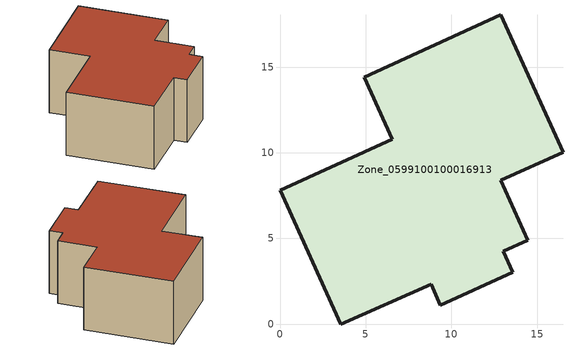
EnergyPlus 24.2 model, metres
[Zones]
Zone_0599100100016913
 floor ground (C_G): 13.03,4.25 13.58,3.04 9.35,1.11 8.82,2.34 3.54,0 0,7.83 6.56,10.8 4.92,14.42 12.9,18.05 16.52,10.04 12.87,8.39 14.45,4.89 z0
 wall outside (C_F): 12.9,18.05 4.92,14.42 6.56,10.8 0,7.83 3.54,0 8.82,2.34 9.35,1.11 13.58,3.04 13.03,4.25 14.45,4.89 12.87,8.39 16.52,10.04 12.9,18.05 z0:6.67
 roof outside (C_R): 13.03,4.25 14.45,4.89 12.87,8.39 16.52,10.04 12.9,18.05 4.92,14.42 6.56,10.8 0,7.83 3.54,0 8.82,2.34 9.35,1.11 13.58,3.04 z6.67
[BUILDING]
Pand.0599100100016913: North Axis=0; Terrain=City; Loads Convergence Tolerance Value=0.04; Temperature Convergence Tolerance Value=0.4; Solar Distribution=FullExterior; Maximum Number of Warmup Days=25; Minimum Number of Warmup Days=1
[Site:Location]
Rotterdam.The.Hague.AP_ZH_NLD Design_Conditions: Latitude=51.96; Longitude=4.45; Time Zone=1; Elevation=-4.5
[SITE:GROUNDTEMPERATURE:BUILDINGSURFACE]
18, 18, 18, 18, 18, 18, 18, 18, 18, 18, 18, 18
[MATERIAL] Thermal Absorptance=0.9; Solar Absorptance=0.7; Visible Absorptance=0.7
Name | Roughness | Thickness | Conductivity | Density | Specific Heat
G.D.2015-2018 | MediumSmooth | 0.15 | 0.0428571 | 540 | 1210
F.D.2015-2018 | Rough | 0.3 | 0.0666667 | 1920 | 840
R.D.2015-2018 | MediumRough | 0.2 | 0.0333333 | 1500 | 1000
[CONSTRUCTION]
C_G: G.D.2015-2018
C_F: F.D.2015-2018
C_R: R.D.2015-2018
[ZONE]
Zone_0599100100016913: Type=1; Multiplier=1; Ceiling Height=Autocalculate; Volume=Autocalculate; Floor Area=autocalculate; Part of Total Floor Area=Yes
[ZONEINFILTRATION:DESIGNFLOWRATE]
Infil_Zone_0599100100016913: Zone or ZoneList or Space or SpaceList=Zone_0599100100016913; Schedule=AlwaysOn; Design Flow Rate Calculation Method=Flow/Area; Flow Rate per Floor Area=0.0021; Constant Term Coefficient=1; Temperature Term Coefficient=0; Velocity Term Coefficient=0; Velocity Squared Term Coefficient=0
[HVACTEMPLATE:ZONE:IDEALLOADSAIRSYSTEM]
Zone_0599100100016913: Maximum Heating Supply Air Temperature=50; Minimum Cooling Supply Air Temperature=13; Maximum Heating Supply Air Humidity Ratio=0.0156; Minimum Cooling Supply Air Humidity Ratio=0.0077; Heating Limit=NoLimit; Cooling Limit=NoLimit; Dehumidification Control Type=ConstantSensibleHeatRatio; Cooling Sensible Heat Ratio=0.7; Dehumidification Setpoint=60; Humidification Control Type=None; Humidification Setpoint=30; Outdoor Air Method=None; Outdoor Air Flow Rate per Person=0.00944; Outdoor Air Flow Rate per Zone Floor Area=0; Outdoor Air Flow Rate per Zone=0; Demand Controlled Ventilation Type=None; Outdoor Air Economizer Type=NoEconomizer; Heat Recovery Type=None; Sensible Heat Recovery Effectiveness=0.7; Latent Heat Recovery Effectiveness=0.65
[ZONECONTROL:THERMOSTAT]
ThermostatControl_Zone_0599100100016913: Zone or ZoneList=Zone_0599100100016913; Control Type Schedule=DualSetpointControlType; Control 1=Thermostat_Zone_0599100100016913; Temperature Difference Between Cutout And Setpoint=0
[THERMOSTATSETPOINT:DUALSETPOINT]
Thermostat_Zone_0599100100016913: Heating Setpoint Temperature Schedule=HeatingSetpoint_Zone_0599100100016913; Cooling Setpoint Temperature Schedule=CoolingSetpoint_Zone_0599100100016913
[SCHEDULE:COMPACT]
HeatingSetpoint_Zone_0599100100016913: Through: 12/31, For: AllDays, Until: 24:00, 21
CoolingSetpoint_Zone_0599100100016913: Through: 12/31, For: AllDays, Until: 24:00, 24
DualSetpointControlType: Through: 12/31, For: AllDays, Until: 24:00, 4
AlwaysOn: Through: 12/31, For: AllDays, Until: 24:00, 1
